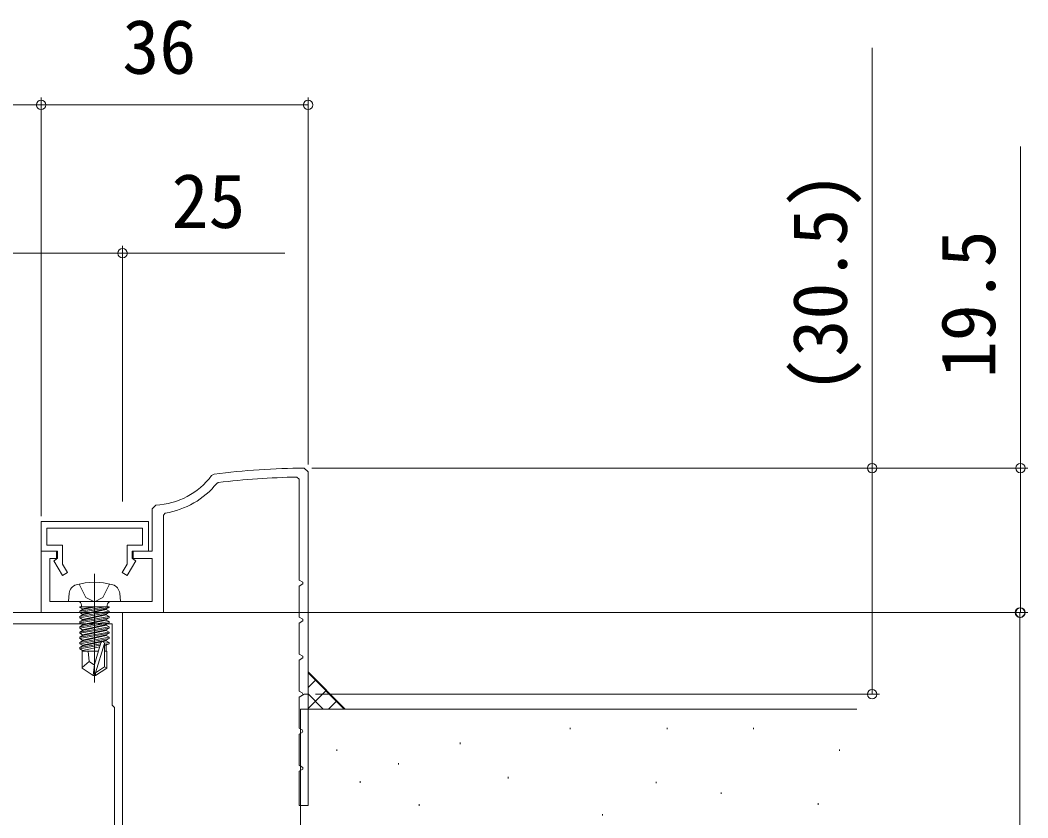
# Model space of a CAD drawing. Units: millimetres, scale not verified. Extents: x -1188 to -198, y -840 to 760.
# Drawn here: x -486.8 to -350.9, y 124.4 to 232 of the extents above; entities that cross this region are included whole.
import ezdxf
from ezdxf.enums import TextEntityAlignment as Align

# ---------------------------------------------------------------- set-up
doc = ezdxf.new("R2010")
doc.units = ezdxf.units.MM
doc.header["$LTSCALE"] = 4
doc.linetypes.add('CHAIN2', pattern=[12, 9, -1, 1, -1])
doc.linetypes.add('DASHED3', pattern=[4, 3, -1])
for name, color, linetype, lineweight in [('0-3_YKK_11', 7, 'Continuous', 9), ('0-6_YKK_13', 4, 'Continuous', 9), ('0-8_YKK_D', 6, 'Continuous', 9), ('0-9_YSS_K', 3, 'Continuous', 9), ('0-A_YSS_KE', 3, 'Continuous', 9)]:
    doc.layers.add(name, color=color, linetype=linetype, lineweight=lineweight)
doc.styles.add('ＭＳ ゴシック', font='')
doc.styles.get('ＭＳ ゴシック').set_extended_font_data('MS Gothic')

msp = doc.modelspace()

# ---------------------------------------------------------------- linework, layer by layer
at = {"layer": '0-3_YKK_11'}
for p, q in [((-460.664, 170.767), (-461.001, 170.571)), ((-449.504, 170.361), (-449.2, 170.061)), ((-449.2, 170.061), (-449.2, 156.476)), ((-460.3, 169.519), (-460.103, 169.628)), ((-468.524, 166.583), (-469, 166.084)), ((-469, 166.084), (-469, 160.372)), ((-467.5, 165.214), (-467.247, 165.51)), ((-467.5, 152.072), (-467.5, 165.214)), ((-484, 160.372), (-484, 164.372)), ((-484, 164.372), (-469.5, 164.372)), ((-484, 160.372), (-484, 164.372)), ((-484, 164.372), (-469.5, 164.372)), ((-483.2, 163.472), (-483.2, 161.172)), ((-470.3, 163.472), (-483.2, 163.472)), ((-483.2, 163.472), (-483.2, 161.172)), ((-470.3, 163.472), (-483.2, 163.472)), ((-470.3, 161.172), (-470.3, 163.472)), ((-470.3, 161.172), (-470.3, 163.472)), ((-469.5, 164.372), (-469.5, 160.372)), ((-469.5, 164.372), (-469.5, 160.372)), ((-481.9, 160.372), (-484, 160.372)), ((-481.9, 160.372), (-484, 160.372)), ((-484, 160.372), (-484, 152.072)), ((-481.8, 160.372), (-484, 160.372)), ((-483.2, 161.172), (-481.1, 161.172)), ((-483.2, 161.172), (-481.1, 161.172)), ((-481.9, 159.272), (-481.9, 160.372)), ((-481.9, 159.272), (-481.9, 160.372)), ((-481.8, 159.372), (-481.8, 160.372)), ((-481.1, 161.172), (-481.1, 158.625)), ((-481.1, 161.172), (-481.1, 158.625)), ((-472.4, 161.172), (-470.3, 161.172)), ((-472.4, 158.625), (-472.4, 161.172)), ((-472.4, 161.172), (-470.3, 161.172)), ((-472.4, 158.625), (-472.4, 161.172)), ((-471.7, 160.372), (-471.7, 159.372)), ((-469, 160.372), (-471.7, 160.372)), ((-471.6, 160.372), (-471.6, 159.272)), ((-469.5, 160.372), (-471.6, 160.372)), ((-471.6, 160.372), (-471.6, 159.272)), ((-469.5, 160.372), (-471.6, 160.372)), ((-482.8, 159.372), (-481.8, 159.372)), ((-482.8, 153.572), (-482.8, 159.372)), ((-482.273, 159.057), (-481.9, 159.272)), ((-482.273, 159.057), (-481.9, 159.272)), ((-481.127, 157.072), (-482.273, 159.057)), ((-481.127, 157.072), (-482.273, 159.057)), ((-471.227, 159.057), (-472.373, 157.072)), ((-471.227, 159.057), (-472.373, 157.072)), ((-471.7, 159.372), (-469, 159.372)), ((-471.6, 159.272), (-471.227, 159.057)), ((-471.6, 159.272), (-471.227, 159.057)), ((-469, 159.372), (-469, 153.572)), ((-481.1, 158.625), (-480.435, 157.472)), ((-481.1, 158.625), (-480.435, 157.472)), ((-473.065, 157.472), (-472.4, 158.625)), ((-473.065, 157.472), (-472.4, 158.625)), ((-480.435, 157.472), (-481.127, 157.072)), ((-480.435, 157.472), (-481.127, 157.072)), ((-472.373, 157.072), (-473.065, 157.472)), ((-472.373, 157.072), (-473.065, 157.472)), ((-449.2, 156.476), (-448.7, 156.187)), ((-448.7, 155.957), (-449.2, 155.668)), ((-449.2, 155.668), (-449.2, 151.476)), ((-448.7, 156.187), (-448.7, 155.957)), ((-469, 153.572), (-482.8, 153.572)), ((-472.999, 152.072), (-497.999, 152.072)), ((-484, 152.072), (-467.5, 152.072)), ((-473, 107.53), (-472.999, 152.072)), ((-449.2, 151.476), (-448.7, 151.187)), ((-448.7, 150.957), (-449.2, 150.668)), ((-448.7, 151.187), (-448.7, 150.957)), ((-496.6, 150.572), (-474.4, 150.572)), ((-474.4, 150.572), (-474.4, 139.572)), ((-449.2, 150.668), (-449.2, 146.476)), ((-449.2, 146.476), (-448.7, 146.187)), ((-448.7, 145.957), (-449.2, 145.668)), ((-449.2, 145.668), (-449.2, 141.476)), ((-448.7, 146.187), (-448.7, 145.957)), ((-449.2, 141.476), (-448.8, 141.245)), ((-448.5, 141.072), (-449.2, 140.668)), ((-449.2, 140.668), (-449.2, 136.476)), ((-448.8, 141.245), (-448.7, 141.072)), ((-448, 141.072), (-448.5, 141.072)), ((-448, 136.072), (-448, 141.072)), ((-474.4, 139.572), (-474.1, 139.272)), ((-474.1, 139.272), (-474.1, 117.472)), ((-449.2, 136.476), (-448.8, 136.245)), ((-448.8, 135.899), (-449.2, 135.668)), ((-448.8, 136.245), (-448.7, 136.072)), ((-448.7, 136.072), (-448.8, 135.899)), ((-448, 126.072), (-448, 136.072)), ((-449.2, 135.668), (-449.2, 131.476)), ((-449.2, 131.476), (-448.7, 131.187)), ((-448.7, 130.957), (-449.2, 130.668)), ((-449.2, 130.668), (-449.2, 126.072)), ((-448.7, 131.187), (-448.7, 130.957)), ((-449.2, 126.072), (-448, 126.072))]:
    msp.add_line(p, q, dxfattribs=at)
msp.add_lwpolyline([(-448, 141.072), (-448, 171.071), (-448.503, 171.571)], dxfattribs=at)
for centre, radius, start, end in [((-448, 71.572), 100, 90.28789, 97.27556), ((-469, 176.572), 10, 272.72939, 323.12247), ((-448, 71.572), 98.8, 90.87253, 97.03664), ((-469, 176.572), 11.2, 279.00505, 320.96974)]:
    msp.add_arc(centre, radius, start, end, dxfattribs=at)
at = {"layer": '0-6_YKK_13', "linetype": 'CHAIN2'}
msp.add_line((-476.8, 157.325), (-476.8, 142.642), dxfattribs=at)
at = {"layer": '0-6_YKK_13', "linetype": 'DASHED3'}
for p, q in [((-478.85, 155.935), (-477.945, 154.12)), ((-474.75, 155.935), (-475.655, 154.12)), ((-477.945, 154.12), (-476.8, 153.512)), ((-475.655, 154.12), (-476.8, 153.512))]:
    msp.add_line(p, q, dxfattribs=at)
at = {"layer": '0-6_YKK_13'}
for p, q in [((-480.3, 153.572), (-480.202, 154.691)), ((-473.3, 153.572), (-480.3, 153.572)), ((-473.3, 153.572), (-473.398, 154.691)), ((-475.315, 152.872), (-478.779, 152.259)), ((-478.779, 152.785), (-478.285, 152.872)), ((-478.779, 152.872), (-478.779, 152.785)), ((-474.821, 152.872), (-478.779, 152.872)), ((-478.779, 152.085), (-474.821, 152.785)), ((-478.779, 152.785), (-478.4, 152.566)), ((-478.779, 152.259), (-478.4, 152.478)), ((-478.779, 152.259), (-478.779, 152.085)), ((-474.821, 152.259), (-478.779, 151.559)), ((-478.53, 153.072), (-478.53, 152.872)), ((-478.4, 152.478), (-476.599, 152.872)), ((-477.001, 152.872), (-478.4, 152.566)), ((-478.4, 152.478), (-478.4, 152.566)), ((-478.4, 151.778), (-475.2, 152.478)), ((-475.2, 152.478), (-475.2, 152.566)), ((-474.821, 152.259), (-475.2, 152.478)), ((-475.07, 153.072), (-475.07, 152.872)), ((-478.779, 152.085), (-478.4, 151.866)), ((-478.779, 151.385), (-474.821, 152.085)), ((-478.779, 151.559), (-478.4, 151.778)), ((-478.779, 151.559), (-478.779, 151.385)), ((-474.821, 151.559), (-478.779, 150.859)), ((-478.779, 151.385), (-478.4, 151.166)), ((-478.779, 150.685), (-474.821, 151.385)), ((-478.779, 150.859), (-478.4, 151.078)), ((-478.779, 150.859), (-478.779, 150.685)), ((-474.821, 150.859), (-478.779, 150.159)), ((-478.4, 151.778), (-478.4, 151.866)), ((-478.4, 151.078), (-475.2, 151.778)), ((-478.4, 151.078), (-478.4, 151.166)), ((-475.2, 151.166), (-478.4, 150.466)), ((-478.4, 150.378), (-475.2, 151.078)), ((-475.2, 151.778), (-475.2, 151.866)), ((-474.821, 151.559), (-475.2, 151.778)), ((-474.821, 151.385), (-475.2, 151.166)), ((-475.2, 151.078), (-475.2, 151.166)), ((-474.821, 150.859), (-475.2, 151.078)), ((-474.821, 151.559), (-474.821, 151.385)), ((-474.821, 150.859), (-474.821, 150.685)), ((-478.779, 150.685), (-478.4, 150.466)), ((-478.779, 149.985), (-474.821, 150.685)), ((-478.779, 150.159), (-478.4, 150.378)), ((-474.821, 150.159), (-478.779, 149.459)), ((-478.779, 150.159), (-478.779, 149.985)), ((-478.779, 149.285), (-474.821, 149.985)), ((-478.779, 149.985), (-478.4, 149.766)), ((-478.779, 149.459), (-478.4, 149.678)), ((-475.2, 150.466), (-478.4, 149.766)), ((-478.4, 150.378), (-478.4, 150.466)), ((-478.4, 149.678), (-475.2, 150.378)), ((-475.2, 149.766), (-478.4, 149.066)), ((-478.4, 149.678), (-478.4, 149.766)), ((-478.4, 148.978), (-475.2, 149.678)), ((-474.821, 150.685), (-475.2, 150.466)), ((-475.2, 150.378), (-475.2, 150.466)), ((-474.821, 150.159), (-475.2, 150.378)), ((-474.821, 149.985), (-475.2, 149.766)), ((-475.2, 149.678), (-475.2, 149.766)), ((-474.821, 149.459), (-475.2, 149.678)), ((-474.821, 150.159), (-474.821, 149.985)), ((-474.821, 149.459), (-478.779, 148.759)), ((-478.779, 149.459), (-478.779, 149.285)), ((-478.779, 148.585), (-474.821, 149.285)), ((-478.779, 149.285), (-478.4, 149.066)), ((-478.779, 148.759), (-478.4, 148.978)), ((-474.821, 148.759), (-478.779, 148.059)), ((-478.779, 148.759), (-478.779, 148.585)), ((-478.779, 147.885), (-474.821, 148.585)), ((-478.779, 148.585), (-478.4, 148.366)), ((-478.779, 148.059), (-478.4, 148.278)), ((-475.2, 149.066), (-478.4, 148.366)), ((-478.4, 148.978), (-478.4, 149.066)), ((-478.4, 148.278), (-475.2, 148.978)), ((-475.2, 148.366), (-478.4, 147.666)), ((-478.4, 148.278), (-478.4, 148.366)), ((-478.4, 147.578), (-475.2, 148.278)), ((-474.821, 149.285), (-475.2, 149.066)), ((-475.2, 148.978), (-475.2, 149.066)), ((-474.821, 148.759), (-475.2, 148.978)), ((-474.821, 148.585), (-475.2, 148.366)), ((-475.2, 148.278), (-475.2, 148.366)), ((-474.821, 148.059), (-475.2, 148.278)), ((-474.821, 149.459), (-474.821, 149.285)), ((-474.821, 148.759), (-474.821, 148.585)), ((-478.779, 148.059), (-478.779, 147.885)), ((-478.779, 147.885), (-478.4, 147.666)), ((-475.977, 147.855), (-478.779, 147.359)), ((-478.779, 147.185), (-476.032, 147.671)), ((-478.779, 147.359), (-478.4, 147.578)), ((-478.779, 147.359), (-478.779, 147.185)), ((-478.779, 147.185), (-478.4, 146.966)), ((-478.45, 146.872), (-478.45, 144.584)), ((-476.268, 146.872), (-478.45, 146.872)), ((-478.4, 147.578), (-478.4, 147.666)), ((-476.091, 147.471), (-478.4, 146.966)), ((-478.4, 146.878), (-478.4, 146.966)), ((-477.5, 145.472), (-477.64, 146.872)), ((-476.8, 145.078), (-475.94, 147.979)), ((-476.65, 143.934), (-475.45, 147.924)), ((-474.821, 148.059), (-475.451, 147.948)), ((-475.45, 147.924), (-475.45, 144.777)), ((-475.45, 147.773), (-474.821, 147.885)), ((-475.2, 147.666), (-475.45, 147.611)), ((-475.15, 146.872), (-475.45, 146.872)), ((-474.821, 147.885), (-475.2, 147.666)), ((-475.2, 146.872), (-475.2, 147.666)), ((-475.15, 146.872), (-475.15, 144.584)), ((-474.821, 148.059), (-474.821, 147.885)), ((-477.5, 145.472), (-478.45, 144.66)), ((-476.8, 144.971), (-477.5, 145.472)), ((-478.45, 144.584), (-476.95, 143.572)), ((-476.8, 145.078), (-476.95, 143.572)), ((-476.8, 145.078), (-476.8, 143.572)), ((-475.45, 144.777), (-476.65, 143.934)), ((-475.15, 144.584), (-476.65, 143.572)), ((-475.15, 144.584), (-475.45, 144.777)), ((-476.65, 143.572), (-476.95, 143.572)), ((-476.65, 143.934), (-476.65, 143.572))]:
    msp.add_line(p, q, dxfattribs=at)
for points in [[(-474.821, 152.872), (-474.821, 152.785), (-475.2, 152.566), (-478.4, 151.866)], [(-474.821, 152.259), (-474.821, 152.085), (-475.2, 151.866), (-478.4, 151.166)]]:
    msp.add_lwpolyline(points, dxfattribs=at)
for centre, radius, start, end in [((-478.907, 154.578), 1.3, 105.88084, 175), ((-476.8, 147.172), 9, 74.11914, 105.88084), ((-474.693, 154.578), 1.3, 5, 74.11914), ((-479.03, 153.072), 0.5, 0, 90), ((-474.57, 153.072), 0.5, 90, 180), ((-475.698, 147.924), 0.248, 0, 167.19095)]:
    msp.add_arc(centre, radius, start, end, dxfattribs=at)
at = {"layer": '0-8_YKK_D'}
for p, q in [((-371.94, 228.273), (-371.94, 171.572)), ((-484, 165.072), (-484, 221.572)), ((-484, 165.072), (-484, 221.572)), ((-448, 172.071), (-448, 221.572)), ((-484, 220.572), (-498, 220.572)), ((-484, 220.572), (-448, 220.572)), ((-351.94, 214.977), (-351.94, 171.571)), ((-473, 167.072), (-473, 201.572)), ((-498, 200.572), (-473, 200.572)), ((-451.135, 200.572), (-473, 200.572)), ((-447.502, 171.571), (-350.94, 171.571)), ((-393.589, 171.572), (-370.94, 171.572)), ((-371.94, 141.072), (-371.94, 171.572)), ((-351.94, 152.072), (-351.94, 171.571)), ((-472.3, 152.072), (-351, 152.072)), ((-414.589, 152.072), (-350.94, 152.072)), ((-352, 152.072), (-352, 71.072)), ((-447, 141.072), (-370.94, 141.072))]:
    msp.add_line(p, q, dxfattribs=at)
for centre in [(-484, 220.572), (-484, 220.572), (-448, 220.572), (-473, 200.572), (-371.94, 171.572), (-351.94, 171.571), (-352, 152.072), (-351.94, 152.072), (-371.94, 141.072)]:
    msp.add_circle(centre, 0.637, dxfattribs=at)
at = {"layer": '0-9_YSS_K'}
for p, q in [((-448, 144.072), (-442.999, 139.071)), ((-443.115, 139.071), (-448, 143.956)), ((-448, 141.959), (-446.944, 143.016)), ((-448, 139.131), (-445.529, 141.602)), ((-445.944, 139.072), (-448, 141.127)), ((-445.231, 139.072), (-444.115, 140.187)), ((-415.999, 139.071), (-421, 139.072)), ((-412.667, 136.535), (-412.667, 136.335)), ((-399.583, 136.535), (-399.583, 136.335)), ((-387.952, 136.535), (-387.952, 136.335)), ((-427.479, 134.545), (-427.479, 134.345)), ((-444.132, 133.62), (-444.132, 133.42)), ((-376.322, 133.627), (-376.322, 133.427)), ((-435.806, 131.769), (-435.806, 131.569)), ((-440.984, 129.318), (-440.984, 129.118)), ((-421.003, 129.919), (-421.003, 129.719)), ((-401.037, 129.265), (-401.037, 129.065)), ((-392.314, 127.812), (-392.314, 127.612)), ((-433.03, 126.218), (-433.03, 126.018)), ((-379.229, 126.358), (-379.229, 126.158)), ((-408.306, 124.904), (-408.306, 124.704))]:
    msp.add_line(p, q, dxfattribs=at)
at = {"layer": '0-A_YSS_KE'}
for p in [(-374, 139.07), (-449, 120.071)]:
    msp.add_line(p, (-449, 139.07), dxfattribs=at)

# ---------------------------------------------------------------- texts
at = {"layer": '0-8_YKK_D', "color": 4, "style": 'ＭＳ ゴシック'}
for s, p in [('36', (-473.04, 222.572)), ('25', (-466.415, 201.772))]:
    msp.add_text(s, height=7.331, dxfattribs=at).set_placement(p, align=Align.BOTTOM_LEFT)
for s, p in [('(30.5)', (-373.14, 181.633)), ('19.5', (-353.14, 183.698))]:
    msp.add_text(s, height=7.331, rotation=90, dxfattribs=at).set_placement(p, align=Align.BOTTOM_LEFT)

doc.saveas('drawing.dxf')
